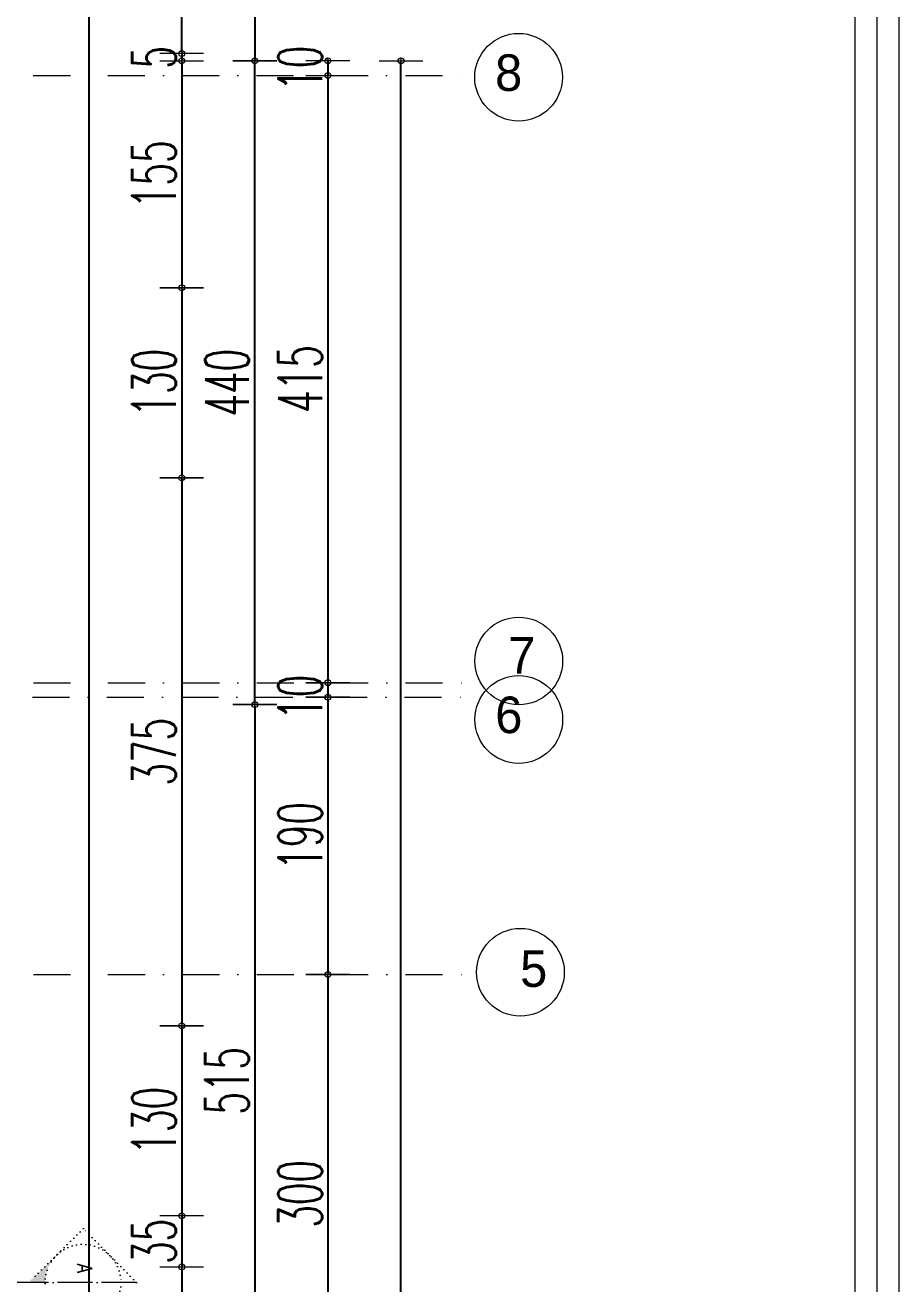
# Model space of a CAD drawing. Header units: millimetres. Extents: x -16104 to 67872, y -88009 to 12107.
# Drawn here: x 24043 to 24640, y 10589 to 11449 of the extents above; entities that cross this region are included whole.
import ezdxf
from ezdxf.enums import TextEntityAlignment as Align

# ---------------------------------------------------------------- set-up
doc = ezdxf.new("R2010")
doc.units = ezdxf.units.MM
for name, pattern in [('ACAD_ISO04W100', [30, 24, -3, 0, -3]), ('ACAD_ISO07W100', [3, 0, -3]), ('DASHDOTX2', [50.8, 25.4, -12.7, 0, -12.7])]:
    doc.linetypes.add(name, pattern=pattern)
doc.layers.get('0').update_dxf_attribs({"color": 241})
for name, color, linetype, lineweight in [('AKS', 1, 'ACAD_ISO07W100', 5), ('akslar', 144, 'Continuous', 20), ('c05', 32, 'Continuous', 13), ('OLCU', 54, 'Continuous', 13)]:
    doc.layers.add(name, color=color, linetype=linetype, lineweight=lineweight)
doc.styles.add('DIM', font='Txttw.shx', dxfattribs={"width": 0.6})
doc.styles.add('DIMENSIONS', font='simplex', dxfattribs={"width": 0.8})
doc.dimstyles.new('50', dxfattribs={"dimscale": 0, "dimtxt": 30, "dimasz": 1, "dimexe": 0, "dimexo": 2, "dimgap": 4, "dimtad": 1, "dimdec": 0, "dimzin": 0, "dimdsep": 46, "dimtxsty": 'DIM', "dimblk1": 'DOT', "dimblk2": 'DOT', "dimsah": 1, "dimcen": 1.5, "dimdle": 3, "dimse1": 1, "dimse2": 1, "dimclrd": 256, "dimclre": 9, "dimclrt": 256, "dimadec": 0, "dimazin": 0, "dimtfac": 0.24, "dimtdec": 0, "dimtix": 1, "dimtmove": 2, "dimatfit": 3, "dimldrblk": 'DOT', "dimfxl": 0, "dimtolj": 1, "dimtzin": 15, "dimarcsym": 0})

# ---------------------------------------------------------------- blocks, each defined once
blk = doc.blocks.new('DOT')
for p, q in [((0, 15), (0, -15)), ((-2, 0), (0, 0)), ((2, 0), (0, 0))]:
    blk.add_line(p, q)
blk.add_circle((0, 0), 2)
blk = doc.blocks.new('*D4964')
at = {"layer": 'Defpoints', "color": 0, "transparency": 16777216}
for p in [(24099.82, 11425.04), (24099.82, 11269.89), (24149.82, 11269.89)]:
    blk.add_point(p, dxfattribs=at)
at = {"layer": 'OLCU', "lineweight": -2, "transparency": 16777216}
blk.add_line((24149.82, 11424.04), (24149.82, 11270.89), dxfattribs=at)
for p, rotation in [((24149.82, 11425.04), 90), ((24149.82, 11269.89), 270)]:
    blk.add_blockref('DOT', p, dxfattribs=dict(at, rotation=rotation))
at = {"layer": 'OLCU', "transparency": 16777216, "insert": (24130.82, 11347.47), "char_height": 30, "attachment_point": 5, "rotation": 90, "style": 'DIM'}
blk.add_mtext('\\A1;155', dxfattribs=at)
blk = doc.blocks.new('*D4965')
at = {"layer": 'Defpoints', "color": 0, "transparency": 16777216}
for p in [(24099.82, 11269.89), (24099.82, 11139.89), (24149.82, 11139.89)]:
    blk.add_point(p, dxfattribs=at)
at = {"layer": 'OLCU', "lineweight": -2, "transparency": 16777216}
blk.add_line((24149.82, 11268.89), (24149.82, 11140.89), dxfattribs=at)
for p, rotation in [((24149.82, 11269.89), 90), ((24149.82, 11139.89), 270)]:
    blk.add_blockref('DOT', p, dxfattribs=dict(at, rotation=rotation))
at = {"layer": 'OLCU', "transparency": 16777216, "insert": (24130.82, 11204.89), "char_height": 30, "attachment_point": 5, "rotation": 90, "style": 'DIM'}
blk.add_mtext('\\A1;130', dxfattribs=at)
blk = doc.blocks.new('*D4966')
at = {"layer": 'Defpoints', "color": 0, "transparency": 16777216}
for p in [(24099.82, 11139.89), (24099.82, 10765.04), (24149.82, 10765.04)]:
    blk.add_point(p, dxfattribs=at)
at = {"layer": 'OLCU', "lineweight": -2, "transparency": 16777216}
blk.add_line((24149.82, 11138.89), (24149.82, 10766.04), dxfattribs=at)
for p, rotation in [((24149.82, 11139.89), 90), ((24149.82, 10765.04), 270)]:
    blk.add_blockref('DOT', p, dxfattribs=dict(at, rotation=rotation))
at = {"layer": 'OLCU', "transparency": 16777216, "insert": (24130.82, 10952.47), "char_height": 30, "attachment_point": 5, "rotation": 90, "style": 'DIM'}
blk.add_mtext('\\A1;375', dxfattribs=at)
blk = doc.blocks.new('*D4967')
at = {"layer": 'Defpoints', "color": 0, "transparency": 16777216}
for p in [(24099.82, 10765.04), (24099.82, 10635.04), (24149.82, 10635.04)]:
    blk.add_point(p, dxfattribs=at)
at = {"layer": 'OLCU', "lineweight": -2, "transparency": 16777216}
blk.add_line((24149.82, 10764.04), (24149.82, 10636.04), dxfattribs=at)
for p, rotation in [((24149.82, 10765.04), 90), ((24149.82, 10635.04), 270)]:
    blk.add_blockref('DOT', p, dxfattribs=dict(at, rotation=rotation))
at = {"layer": 'OLCU', "transparency": 16777216, "insert": (24130.82, 10700.04), "char_height": 30, "attachment_point": 5, "rotation": 90, "style": 'DIM'}
blk.add_mtext('\\A1;130', dxfattribs=at)
blk = doc.blocks.new('*D4968')
at = {"layer": 'Defpoints', "color": 0, "transparency": 16777216}
for p in [(24099.82, 10600.04), (24099.82, 10520.29), (24149.82, 10520.29)]:
    blk.add_point(p, dxfattribs=at)
at = {"layer": 'OLCU', "lineweight": -2, "transparency": 16777216}
blk.add_line((24149.82, 10599.04), (24149.82, 10521.29), dxfattribs=at)
for p, rotation in [((24149.82, 10600.04), 90), ((24149.82, 10520.29), 270)]:
    blk.add_blockref('DOT', p, dxfattribs=dict(at, rotation=rotation))
at = {"layer": 'OLCU', "transparency": 16777216, "insert": (24130.82, 10560.17), "char_height": 30, "attachment_point": 5, "rotation": 90, "style": 'DIM'}
blk.add_mtext('\\A1;80', dxfattribs=at)
blk = doc.blocks.new('*D4977')
at = {"layer": 'Defpoints', "color": 0, "transparency": 16777216}
for p in [(24199.82, 11425.04), (24199.82, 11415.04), (24249.82, 11415.04)]:
    blk.add_point(p, dxfattribs=at)
at = {"layer": 'OLCU', "lineweight": -2, "transparency": 16777216}
for p, q in [((24249.82, 11426.04), (24249.82, 11427.04)), ((24249.82, 11425.04), (24249.82, 11415.04)), ((24249.82, 11414.04), (24249.82, 11413.04))]:
    blk.add_line(p, q, dxfattribs=at)
for p, rotation in [((24249.82, 11425.04), 270), ((24249.82, 11415.04), 90)]:
    blk.add_blockref('DOT', p, dxfattribs=dict(at, rotation=rotation))
at = {"layer": 'OLCU', "transparency": 16777216, "insert": (24230.82, 11420.04), "char_height": 30, "attachment_point": 5, "rotation": 90, "style": 'DIM'}
blk.add_mtext('\\A1;10', dxfattribs=at)
blk = doc.blocks.new('*D4979')
at = {"layer": 'Defpoints', "color": 0, "transparency": 16777216}
for p in [(24264.82, 11425.04), (24299.82, 11425.04), (24264.82, 9615.54)]:
    blk.add_point(p, dxfattribs=at)
at = {"layer": 'OLCU', "lineweight": -2, "transparency": 16777216}
blk.add_line((24299.82, 9616.54), (24299.82, 11424.04), dxfattribs=at)
for p, rotation in [((24299.82, 11425.04), 90), ((24299.82, 9615.54), 270)]:
    blk.add_blockref('DOT', p, dxfattribs=dict(at, rotation=rotation))
at = {"layer": 'OLCU', "transparency": 16777216, "insert": (24280.82, 10520.29), "char_height": 30, "attachment_point": 5, "rotation": 90, "style": 'DIM'}
blk.add_mtext('\\A1;1810', dxfattribs=at)
blk = doc.blocks.new('*D5023')
at = {"layer": 'Defpoints', "color": 0, "transparency": 16777216}
for p in [(24149.82, 10635.04), (24149.82, 10600.04), (24149.82, 10600.04)]:
    blk.add_point(p, dxfattribs=at)
at = {"layer": 'OLCU', "lineweight": -2, "transparency": 16777216}
for p, q in [((24149.82, 10636.04), (24149.82, 10637.04)), ((24149.82, 10635.04), (24149.82, 10600.04)), ((24149.82, 10599.04), (24149.82, 10598.04))]:
    blk.add_line(p, q, dxfattribs=at)
for p, rotation in [((24149.82, 10635.04), 270), ((24149.82, 10600.04), 90)]:
    blk.add_blockref('DOT', p, dxfattribs=dict(at, rotation=rotation))
at = {"layer": 'OLCU', "transparency": 16777216, "insert": (24130.82, 10617.54), "char_height": 30, "attachment_point": 5, "rotation": 90, "style": 'DIM'}
blk.add_mtext('\\A1;35', dxfattribs=at)
blk = doc.blocks.new('*D5024')
at = {"layer": 'Defpoints', "color": 0, "transparency": 16777216}
for p in [(24099.82, 11430.04), (24099.82, 11425.04), (24149.82, 11425.04)]:
    blk.add_point(p, dxfattribs=at)
at = {"layer": 'OLCU', "lineweight": -2, "transparency": 16777216}
for p, q in [((24149.82, 11431.04), (24149.82, 11432.04)), ((24149.82, 11430.04), (24149.82, 11425.04)), ((24149.82, 11424.04), (24149.82, 11423.04))]:
    blk.add_line(p, q, dxfattribs=at)
for p, rotation in [((24149.82, 11430.04), 270), ((24149.82, 11425.04), 90)]:
    blk.add_blockref('DOT', p, dxfattribs=dict(at, rotation=rotation))
at = {"layer": 'OLCU', "transparency": 16777216, "insert": (24130.82, 11427.54), "char_height": 30, "attachment_point": 5, "rotation": 90, "style": 'DIM'}
blk.add_mtext('\\A1;5', dxfattribs=at)
blk = doc.blocks.new('*D5025')
at = {"layer": 'Defpoints', "color": 0, "transparency": 16777216}
for p in [(24099.82, 11510.04), (24149.82, 11510.04), (24099.82, 11430.04)]:
    blk.add_point(p, dxfattribs=at)
at = {"layer": 'OLCU', "lineweight": -2, "transparency": 16777216}
blk.add_line((24149.82, 11431.04), (24149.82, 11509.04), dxfattribs=at)
for p, rotation in [((24149.82, 11510.04), 90), ((24149.82, 11430.04), 270)]:
    blk.add_blockref('DOT', p, dxfattribs=dict(at, rotation=rotation))
at = {"layer": 'OLCU', "transparency": 16777216, "insert": (24130.82, 11470.04), "char_height": 30, "attachment_point": 5, "rotation": 90, "style": 'DIM'}
blk.add_mtext('\\A1;80', dxfattribs=at)
blk = doc.blocks.new('*D5028')
at = {"layer": 'Defpoints', "color": 0, "transparency": 16777216}
for p in [(24101.19, 11575.04), (24099.82, 11425.04), (24199.82, 11425.04)]:
    blk.add_point(p, dxfattribs=at)
at = {"layer": 'OLCU', "lineweight": -2, "transparency": 16777216}
blk.add_line((24199.82, 11574.04), (24199.82, 11426.04), dxfattribs=at)
for p, rotation in [((24199.82, 11575.04), 90), ((24199.82, 11425.04), 270)]:
    blk.add_blockref('DOT', p, dxfattribs=dict(at, rotation=rotation))
at = {"layer": 'OLCU', "transparency": 16777216, "insert": (24180.82, 11500.04), "char_height": 30, "attachment_point": 5, "rotation": 90, "style": 'DIM'}
blk.add_mtext('\\A1;150', dxfattribs=at)
blk = doc.blocks.new('*D5029')
at = {"layer": 'Defpoints', "color": 0, "transparency": 16777216}
for p in [(24099.82, 10984.73), (24099.82, 10470.04), (24199.82, 10470.04)]:
    blk.add_point(p, dxfattribs=at)
at = {"layer": 'OLCU', "lineweight": -2, "transparency": 16777216}
blk.add_line((24199.82, 10983.73), (24199.82, 10471.04), dxfattribs=at)
for p, rotation in [((24199.82, 10984.73), 90), ((24199.82, 10470.04), 270)]:
    blk.add_blockref('DOT', p, dxfattribs=dict(at, rotation=rotation))
at = {"layer": 'OLCU', "transparency": 16777216, "insert": (24180.82, 10727.39), "char_height": 30, "attachment_point": 5, "rotation": 90, "style": 'DIM'}
blk.add_mtext('\\A1;515', dxfattribs=at)
blk = doc.blocks.new('*D5030')
at = {"layer": 'Defpoints', "color": 0, "transparency": 16777216}
for p in [(24199.82, 11425.04), (24199.82, 11425.04), (24199.82, 10984.73)]:
    blk.add_point(p, dxfattribs=at)
at = {"layer": 'OLCU', "lineweight": -2, "transparency": 16777216}
blk.add_line((24199.82, 10985.73), (24199.82, 11424.04), dxfattribs=at)
for p, rotation in [((24199.82, 11425.04), 90), ((24199.82, 10984.73), 270)]:
    blk.add_blockref('DOT', p, dxfattribs=dict(at, rotation=rotation))
at = {"layer": 'OLCU', "transparency": 16777216, "insert": (24180.82, 11204.89), "char_height": 30, "attachment_point": 5, "rotation": 90, "style": 'DIM'}
blk.add_mtext('\\A1;440', dxfattribs=at)
blk = doc.blocks.new('*D5070')
at = {"layer": 'Defpoints', "color": 0, "transparency": 16777216}
for p in [(24249.82, 11415.04), (24249.82, 10999.73), (24249.82, 10999.73)]:
    blk.add_point(p, dxfattribs=at)
at = {"layer": 'OLCU', "lineweight": -2, "transparency": 16777216}
blk.add_line((24249.82, 11414.04), (24249.82, 11000.73), dxfattribs=at)
for p, rotation in [((24249.82, 11415.04), 90), ((24249.82, 10999.73), 270)]:
    blk.add_blockref('DOT', p, dxfattribs=dict(at, rotation=rotation))
at = {"layer": 'OLCU', "transparency": 16777216, "insert": (24230.82, 11207.38), "char_height": 30, "attachment_point": 5, "rotation": 90, "style": 'DIM'}
blk.add_mtext('\\A1;415', dxfattribs=at)
blk = doc.blocks.new('*D5071')
at = {"layer": 'Defpoints', "color": 0, "transparency": 16777216}
for p in [(24249.82, 10999.73), (24249.82, 10989.73), (24249.82, 10989.73)]:
    blk.add_point(p, dxfattribs=at)
at = {"layer": 'OLCU', "lineweight": -2, "transparency": 16777216}
blk.add_line((24249.82, 10998.73), (24249.82, 10990.73), dxfattribs=at)
for p, rotation in [((24249.82, 10999.73), 90), ((24249.82, 10989.73), 270)]:
    blk.add_blockref('DOT', p, dxfattribs=dict(at, rotation=rotation))
at = {"layer": 'OLCU', "transparency": 16777216, "insert": (24230.82, 10989.73), "char_height": 30, "attachment_point": 5, "rotation": 90, "style": 'DIM'}
blk.add_mtext('\\A1;10', dxfattribs=at)
blk = doc.blocks.new('*D5072')
at = {"layer": 'Defpoints', "color": 0, "transparency": 16777216}
for p in [(24249.82, 10989.73), (24249.82, 10800.04), (24249.82, 10800.04)]:
    blk.add_point(p, dxfattribs=at)
at = {"layer": 'OLCU', "lineweight": -2, "transparency": 16777216}
blk.add_line((24249.82, 10988.73), (24249.82, 10801.04), dxfattribs=at)
for p, rotation in [((24249.82, 10989.73), 90), ((24249.82, 10800.04), 270)]:
    blk.add_blockref('DOT', p, dxfattribs=dict(at, rotation=rotation))
at = {"layer": 'OLCU', "transparency": 16777216, "insert": (24230.82, 10894.89), "char_height": 30, "attachment_point": 5, "rotation": 90, "style": 'DIM'}
blk.add_mtext('\\A1;190', dxfattribs=at)
blk = doc.blocks.new('*D5073')
at = {"layer": 'Defpoints', "color": 0, "transparency": 16777216}
for p in [(24249.82, 10800.04), (24249.82, 10500.04), (24249.82, 10500.04)]:
    blk.add_point(p, dxfattribs=at)
at = {"layer": 'OLCU', "lineweight": -2, "transparency": 16777216}
blk.add_line((24249.82, 10799.04), (24249.82, 10501.04), dxfattribs=at)
for p, rotation in [((24249.82, 10800.04), 90), ((24249.82, 10500.04), 270)]:
    blk.add_blockref('DOT', p, dxfattribs=dict(at, rotation=rotation))
at = {"layer": 'OLCU', "transparency": 16777216, "insert": (24230.82, 10650.04), "char_height": 30, "attachment_point": 5, "rotation": 90, "style": 'DIM'}
blk.add_mtext('\\A1;300', dxfattribs=at)
blk = doc.blocks.new('*D5090')
at = {"layer": 'Defpoints', "color": 0, "transparency": 16777216}
for p in [(24086.19, 11575.04), (24086.19, 9465.54), (24086.19, 9465.54)]:
    blk.add_point(p, dxfattribs=at)
at = {"layer": 'OLCU', "lineweight": -2, "transparency": 16777216}
blk.add_line((24086.19, 11574.04), (24086.19, 9466.54), dxfattribs=at)
for p, rotation in [((24086.19, 11575.04), 90), ((24086.19, 9465.54), 270)]:
    blk.add_blockref('DOT', p, dxfattribs=dict(at, rotation=rotation))
at = {"layer": 'OLCU', "transparency": 16777216, "insert": (24067.19, 10520.29), "char_height": 30, "attachment_point": 5, "rotation": 90, "style": 'DIM'}
blk.add_mtext('\\A1;2110', dxfattribs=at)

msp = doc.modelspace()

# ---------------------------------------------------------------- hatches: boundary and pattern name
at = {"layer": 'AKS'}
msp.add_hatch(color=1, dxfattribs=at).paths.add_polyline_path([(24045.66, 10589.91), (24064.13, 10608.11, 0.198912), (24056.4, 10589.83)])
msp.add_hatch(color=1, dxfattribs=at).paths.add_polyline_path([(24045.66, 10589.91), (24064.13, 10608.11, 0.198912), (24056.4, 10589.83)])

# ---------------------------------------------------------------- linework, layer by layer
at = {"layer": 'AKS', "color": 1, "linetype": 'ACAD_ISO07W100'}
for p, q in [((24082.6, 10626.3), (24045.66, 10589.91)), ((24119, 10589.37), (24082.6, 10626.3))]:
    msp.add_line(p, q, dxfattribs=at)
at = {"layer": 'AKS', "color": 1, "linetype": 'ACAD_ISO04W100'}
msp.add_line((24119, 10589.37), (21510.64, 10589.37), dxfattribs=at)
at = {"layer": 'AKS', "linetype": 'ByBlock'}
for centre in [(24380.25, 11413.87), (24380.37, 11014.54), (24380.37, 10974.54), (24381.5, 10801.62)]:
    msp.add_circle(centre, 30, dxfattribs=at)
at = {"layer": 'AKS', "color": 1, "linetype": 'ACAD_ISO07W100'}
msp.add_circle((24082.33, 10589.64), 25.93, dxfattribs=at)
at = {"layer": 'akslar', "linetype": 'DASHDOTX2'}
for p, q in [((21299.7, 11415.04), (24349.7, 11415.04)), ((21299.82, 10999.73), (24349.82, 10999.73)), ((22724.32, 10989.73), (24349.82, 10989.73)), ((21299.82, 10800.04), (24349.82, 10800.04))]:
    msp.add_line(p, q, dxfattribs=at)
at = {"layer": 'c05'}
for points in [[(24640.36, 8939.59), (24640.36, 8729.34), (21110.11, 8729.34), (21110.11, 12107.12), (24640.36, 12107.12), (24640.36, 10251.03)], [(24625.36, 8939.59), (24625.36, 8744.34), (21125.11, 8744.34), (21125.11, 12092.12), (24625.36, 12092.12), (24625.36, 10251.03)], [(24610.36, 8939.59), (24610.36, 8759.34), (21140.11, 8759.34), (21140.11, 12077.12), (24610.36, 12077.12), (24610.36, 10251.03)]]:
    msp.add_lwpolyline(points, dxfattribs=at)

# ---------------------------------------------------------------- texts
at = {"layer": 'AKS', "color": 1, "style": 'DIMENSIONS', "width": 0.8}
msp.add_text('A', height=10.37, rotation=269.57786, dxfattribs=at).set_placement((24083.44, 10599.02), align=Align.MIDDLE)
at = {"layer": 'AKS', "char_height": 25, "width": 35.6591, "attachment_point": 1}
for s, insert in [('8', (24364.16, 11429.53)), ('7', (24373.13, 11030.88)), ('6', (24364.28, 10990.21)), ('5', (24381.31, 10816.62))]:
    msp.add_mtext(s, dxfattribs=dict(at, insert=insert))

# ---------------------------------------------------------------- dimensions: what is measured, and where the dimension line sits
at = {"layer": 'OLCU'}
for base, p1, p2, text, picture, middle in [((24086.19, 9465.54), (24086.19, 11575.04), (24086.19, 9465.54), '2110', '*D5090', (24067.19, 10520.29)), ((24299.82, 11425.04), (24264.82, 9615.54), (24264.82, 11425.04), '1810', '*D4979', (24280.82, 10520.29)), ((24249.82, 10999.73), (24249.82, 11415.04), (24249.82, 10999.73), '415', '*D5070', (24230.82, 11207.38)), ((24249.82, 10800.04), (24249.82, 10989.73), (24249.82, 10800.04), '190', '*D5072', (24230.82, 10894.89)), ((24249.82, 10500.04), (24249.82, 10800.04), (24249.82, 10500.04), '300', '*D5073', (24230.82, 10650.04))]:
    dim = msp.add_linear_dim(base=base, p1=p1, p2=p2, angle=90, text=text, dimstyle='50', override={"dimscale": 1}, dxfattribs=at)
    dim.commit()
    dim.dimension.update_dxf_attribs({"geometry": picture, "text_midpoint": middle})
for base, p1, p2, picture, middle in [((24199.82, 11425.04), (24101.19, 11575.04), (24099.82, 11425.04), '*D5028', (24180.82, 11500.04)), ((24149.82, 11510.04), (24099.82, 11430.04), (24099.82, 11510.04), '*D5025', (24130.82, 11470.04)), ((24249.82, 11415.04), (24199.82, 11425.04), (24199.82, 11415.04), '*D4977', (24230.82, 11420.04)), ((24149.82, 11425.04), (24099.82, 11430.04), (24099.82, 11425.04), '*D5024', (24130.82, 11427.54)), ((24149.82, 11269.89), (24099.82, 11425.04), (24099.82, 11269.89), '*D4964', (24130.82, 11347.47)), ((24199.82, 11425.04), (24199.82, 10984.73), (24199.82, 11425.04), '*D5030', (24180.82, 11204.89)), ((24149.82, 11139.89), (24099.82, 11269.89), (24099.82, 11139.89), '*D4965', (24130.82, 11204.89)), ((24149.82, 10765.04), (24099.82, 11139.89), (24099.82, 10765.04), '*D4966', (24130.82, 10952.47)), ((24199.82, 10470.04), (24099.82, 10984.73), (24099.82, 10470.04), '*D5029', (24180.82, 10727.39)), ((24149.82, 10635.04), (24099.82, 10765.04), (24099.82, 10635.04), '*D4967', (24130.82, 10700.04)), ((24149.82, 10600.04), (24149.82, 10635.04), (24149.82, 10600.04), '*D5023', (24130.82, 10617.54)), ((24149.82, 10520.29), (24099.82, 10600.04), (24099.82, 10520.29), '*D4968', (24130.82, 10560.17))]:
    dim = msp.add_linear_dim(base=base, p1=p1, p2=p2, angle=90, dimstyle='50', override={"dimscale": 1}, dxfattribs=at)
    dim.commit()
    dim.dimension.update_dxf_attribs({"geometry": picture, "text_midpoint": middle})
dim = msp.add_linear_dim(base=(24249.82, 10989.73), p1=(24249.82, 10999.73), p2=(24249.82, 10989.73), angle=90, text='10', dimstyle='50', override={"dimscale": 1}, dxfattribs=at)
dim.commit()
dim.dimension.update_dxf_attribs({"geometry": '*D5071', "text_midpoint": (24230.82, 10989.73), "dimtype": 160})

doc.saveas('drawing.dxf')
